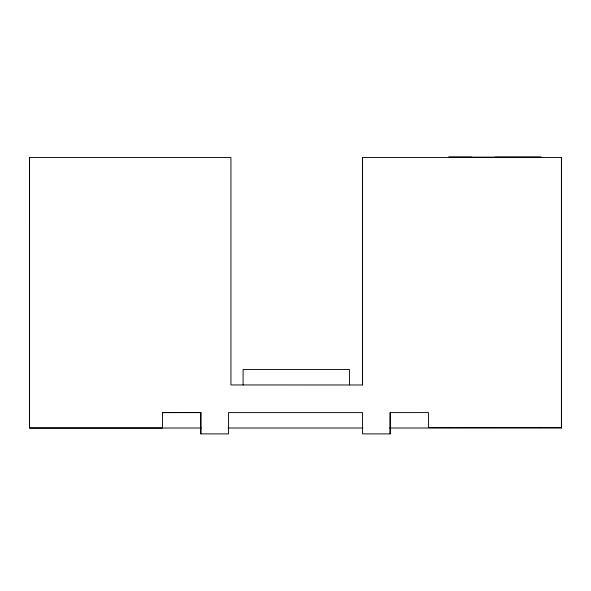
<?xml version="1.0" encoding="UTF-8"?>
<svg xmlns="http://www.w3.org/2000/svg" width="591" height="591" viewBox="0 0 591 591"><rect width="100%" height="100%" fill="white"/><g stroke="black" fill="none" stroke-linecap="round" stroke-linejoin="round"><path stroke-width="0.89" d="M389.676 428.017L561.428 428.017L561.435 157.531L362.505 157.538L362.505 384.985L230.933 384.948L230.933 157.538L29.565 157.538L29.55 428.017L201.302 428.017M561.443 427.588L428.46 427.603L428.46 412.592L390.163 412.607L390.163 433.883L362.505 433.883L362.505 412.607L228.473 412.607L228.473 433.883L200.814 433.883L200.837 412.54L162.525 412.607L162.518 428.017L29.55 428.017L29.565 157.538M200.814 433.883L200.837 412.54M561.428 428.017L561.435 157.531M362.505 384.963L362.505 157.531M390.163 412.607L390.163 433.883M471.736 157.14L448.547 157.125L541.304 157.14L494.926 157.14M162.525 412.607L200.814 412.607M448.562 427.618L450.143 427.618M539.746 427.596L541.326 427.611M228.082 428.017L362.896 428.017M349.466 384.933L349.466 369.508L243.093 369.508L243.093 384.933"/></g></svg>
